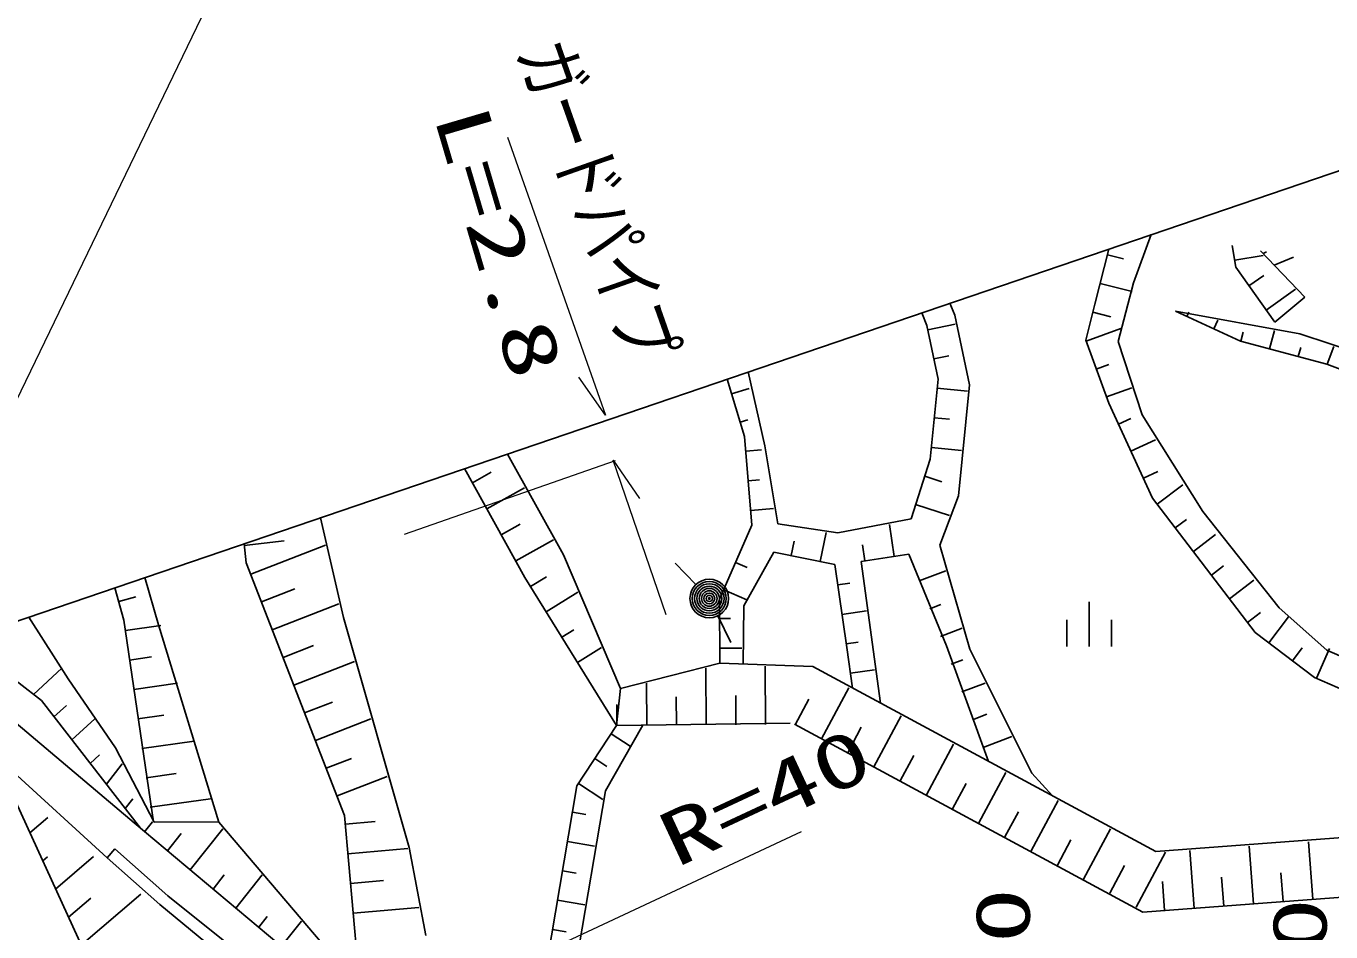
# Model space of a CAD drawing. Units: millimetres, scale not verified. Extents: x 40000 to 680000, y 20000 to 380000.
# Drawn here: x 136695 to 180561, y 301465 to 331917 of the extents above; entities that cross this region are included whole.
import ezdxf
from ezdxf.enums import TextEntityAlignment as Align

# ---------------------------------------------------------------- set-up
doc = ezdxf.new("R2010")
doc.units = ezdxf.units.MM
doc.header["$LTSCALE"] = 1000
for name, color, linetype, lineweight in [('M-BGD', 7, 'Continuous', 25), ('M-BMK-OTRS', 5, 'Continuous', 25), ('M-STR-HTXT', 7, 'Continuous', 13)]:
    doc.layers.add(name, color=color, linetype=linetype, lineweight=lineweight)
doc.styles.add('ＭＳ ゴシック', font='')
doc.styles.get('ＭＳ ゴシック').set_extended_font_data('MS Gothic')

msp = doc.modelspace()

# ---------------------------------------------------------------- linework, layer by layer
at = {"layer": 'M-BGD'}
for p, q in [((173926, 323286), (174515, 324905)), ((173100, 324422), (172625, 322568)), ((173052, 324232), (173587, 324095)), ((177243, 324544), (177365, 323816)), ((177326, 324045), (178287, 324206)), ((179690, 322809), (178195, 324361)), ((178391, 324324), (178282, 324272)), ((177365, 323816), (178671, 321964)), ((178654, 323885), (179303, 324149)), ((177807, 323189), (178301, 323537)), ((172804, 323263), (173875, 322990)), ((173405, 321318), (173926, 323286)), ((178383, 322372), (179371, 323069)), ((167745, 322597), (167915, 322202)), ((172625, 322568), (172319, 321363)), ((178671, 321964), (179690, 322809)), ((166978, 321849), (166806, 322277)), ((167915, 322202), (168411, 319852)), ((172557, 322295), (173159, 322141)), ((179520, 321574), (175338, 322332)), ((175338, 322332), (177525, 321326)), ((175717, 322157), (175783, 322300)), ((176625, 321740), (176757, 322025)), ((167354, 320042), (166978, 321849)), ((167007, 321705), (167928, 321897)), ((172331, 321327), (173499, 321754)), ((177534, 321323), (177616, 321629)), ((178500, 321066), (178663, 321678)), ((182248, 320664), (179520, 321574)), ((172319, 321363), (173092, 319244)), ((174220, 318844), (173405, 321318)), ((177525, 321326), (180421, 320555)), ((179466, 320809), (179548, 321115)), ((180432, 320551), (180656, 321142)), ((167212, 320727), (167711, 320831)), ((160973, 320290), (161533, 317811)), ((172674, 320388), (173099, 320543)), ((180421, 320555), (183833, 319261)), ((160260, 320046), (160848, 318125)), ((167089, 317357), (167354, 320042)), ((168411, 319852), (168045, 316123)), ((160410, 319557), (161001, 319738)), ((167325, 319743), (168340, 319643)), ((173017, 319449), (173866, 319759)), ((173092, 319244), (174566, 316046)), ((160703, 318601), (160956, 318679)), ((167227, 318748), (167735, 318698)), ((173419, 318534), (173834, 318726)), ((176261, 315598), (174220, 318844)), ((160848, 318125), (161096, 315134)), ((160890, 317625), (161419, 317669)), ((161533, 317811), (161971, 315184)), ((167128, 317754), (168145, 317653)), ((173837, 317627), (174668, 318010)), ((154761, 314141), (152878, 317531)), ((166446, 315357), (167089, 317357)), ((153467, 313382), (151436, 317039)), ((151700, 316563), (152334, 316915)), ((166905, 316785), (167476, 316601)), ((174256, 316719), (174748, 316946)), ((152185, 315689), (153453, 316393)), ((160973, 316629), (161354, 316660)), ((174723, 315840), (175585, 316499)), ((168045, 316123), (167415, 314465)), ((174566, 316046), (178016, 311530)), ((161055, 315632), (161818, 315696)), ((166599, 315833), (167742, 315465)), ((178821, 312361), (176261, 315598)), ((147370, 312038), (146594, 315389)), ((152671, 314815), (153304, 315167)), ((161096, 315134), (160008, 312649)), ((161971, 315184), (163985, 314884)), ((163985, 314884), (166446, 315357)), ((165881, 314088), (165716, 315166)), ((175330, 315046), (175702, 315330)), ((144030, 314456), (145368, 314614)), ((153156, 313941), (154423, 314645)), ((162413, 314117), (162514, 314606)), ((163392, 313915), (163594, 314892)), ((175937, 314251), (176681, 314820)), ((144099, 313870), (144024, 314513)), ((144248, 313489), (146757, 314465)), ((156674, 309653), (154761, 314141)), ((160828, 312426), (161836, 314236)), ((161836, 314236), (163882, 313814)), ((166375, 314163), (164768, 313918)), ((164892, 313937), (164810, 314476)), ((167641, 311077), (166375, 314163)), ((167415, 314465), (168424, 310971)), ((147403, 305381), (144099, 313870)), ((159214, 313143), (158521, 313863)), ((160549, 313886), (160938, 313715)), ((163882, 313814), (164286, 311022)), ((164768, 313918), (165422, 309155)), ((176544, 313457), (176955, 313771)), ((140687, 313376), (141141, 311786)), ((156547, 308399), (153467, 313382)), ((153656, 313076), (154187, 313404)), ((166720, 313264), (167612, 313606)), ((177151, 312663), (177972, 313290)), ((139676, 313031), (139984, 311948)), ((144610, 312557), (145730, 312993)), ((154182, 312225), (155244, 312882)), ((160148, 312970), (160925, 312630)), ((163980, 313128), (164392, 313187)), ((139808, 312567), (140388, 312732)), ((144973, 311625), (147213, 312497)), ((160008, 312649), (160018, 310500)), ((160799, 310471), (160828, 312426)), ((167078, 312330), (167444, 312471)), ((172434, 312556), (172434, 311056)), ((180429, 310934), (178821, 312361)), ((138113, 309978), (136787, 312047)), ((139984, 311948), (140979, 305162)), ((149569, 304303), (147370, 312038)), ((159949, 312090), (160388, 311192)), ((160011, 312000), (160381, 312001)), ((164123, 312138), (164946, 312257)), ((171684, 311956), (171684, 311056)), ((173184, 311956), (173184, 311056)), ((177758, 311868), (178192, 312200)), ((178474, 311184), (179133, 312057)), ((140033, 311595), (141228, 311764)), ((141141, 311786), (143178, 305158)), ((154707, 311375), (155109, 311623)), ((167437, 311397), (168168, 311678)), ((178016, 311530), (180011, 310023)), ((145335, 310694), (146356, 311091)), ((155233, 310525), (156037, 311022)), ((164265, 311149), (164670, 311207)), ((164286, 311022), (164478, 309664)), ((169050, 307197), (167641, 311077)), ((179272, 310582), (179600, 311015)), ((140173, 310605), (140909, 310709)), ((160016, 311000), (160757, 311004)), ((167795, 310464), (168187, 310614)), ((168424, 310971), (170503, 306796)), ((180078, 309994), (180518, 310988)), ((183920, 309407), (180429, 310934)), ((137210, 309239), (135690, 310419)), ((136942, 309447), (137894, 310330)), ((145698, 309762), (147739, 310556)), ((160018, 310500), (156674, 309653)), ((159557, 308421), (159543, 310330)), ((163144, 310385), (160018, 310500)), ((161557, 308436), (161542, 310394)), ((174673, 304163), (163144, 310385)), ((164407, 310159), (165218, 310276)), ((140328, 305129), (134873, 309739)), ((139700, 307656), (138113, 309978)), ((140312, 309616), (141784, 309823)), ((157558, 308406), (157547, 309824)), ((168154, 309531), (168936, 309831)), ((180011, 310023), (183921, 308295)), ((156547, 308399), (156674, 309653)), ((158558, 308414), (158551, 309368)), ((160557, 308429), (160550, 309408)), ((162553, 308431), (163013, 309289)), ((163435, 307960), (164353, 309675)), ((140542, 304950), (137210, 309239)), ((137631, 308697), (138055, 309074)), ((146060, 308830), (146993, 309193)), ((156558, 308399), (156553, 309108)), ((138235, 307919), (139003, 308632)), ((140451, 308626), (141326, 308749)), ((146423, 307899), (148288, 308624)), ((155211, 306376), (156547, 308399)), ((156176, 306212), (157426, 308412)), ((162387, 308485), (156547, 308399)), ((174233, 302128), (162530, 308444)), ((165197, 307016), (166113, 308726)), ((168512, 308597), (168993, 308782)), ((156367, 308126), (157005, 307704)), ((164316, 307488), (164774, 308343)), ((168870, 307664), (169831, 308033)), ((140995, 305151), (139700, 307656)), ((140590, 307636), (142340, 307882)), ((166960, 306072), (167872, 307776)), ((138849, 307130), (139158, 307420)), ((139393, 306429), (139930, 307111)), ((146785, 306967), (147630, 307296)), ((155816, 307292), (156224, 307022)), ((166079, 306544), (166535, 307396)), ((143302, 290643), (135806, 307011)), ((139416, 303954), (136142, 306960)), ((140730, 306646), (141743, 306788)), ((147148, 306035), (148838, 306693)), ((168723, 305129), (169632, 306826)), ((170503, 306796), (171199, 306037)), ((153806, 298095), (155211, 306376)), ((154660, 297276), (156176, 306212)), ((155265, 306458), (156080, 305919)), ((167842, 305600), (168296, 306449)), ((140025, 305615), (140285, 305943)), ((140869, 305656), (142896, 305941)), ((170486, 304185), (171391, 305877)), ((136820, 304797), (137422, 305313)), ((147910, 299607), (147403, 305381)), ((155060, 305487), (155518, 305409)), ((169604, 304657), (170057, 305503)), ((191402, 305417), (174673, 304163)), ((140328, 305129), (148028, 298680)), ((140681, 304834), (140939, 305161)), ((143170, 305162), (140995, 305151)), ((142214, 303550), (143306, 304933)), ((143178, 305158), (147910, 299607)), ((147429, 305084), (148433, 305173)), ((172248, 303241), (173151, 304927)), ((141448, 304192), (141906, 304773)), ((154893, 304501), (155809, 304346)), ((171367, 303713), (171818, 304556)), ((179952, 302561), (179806, 304498)), ((137253, 303852), (137419, 303994)), ((137686, 302906), (138958, 303997)), ((139681, 304254), (139416, 303954)), ((141455, 302681), (139681, 304254)), ((147516, 304089), (149525, 304265)), ((150129, 301344), (149569, 304303)), ((174011, 302298), (175000, 304145)), ((175965, 302259), (175818, 304199)), ((177959, 302410), (177812, 304348)), ((141189, 302382), (139416, 303954)), ((173130, 302770), (173624, 303693)), ((142981, 302907), (143353, 303378)), ((143748, 302265), (144628, 303381)), ((147604, 303093), (148708, 303190)), ((154726, 303516), (155184, 303438)), ((174233, 302128), (191710, 303435)), ((174968, 302184), (174895, 303154)), ((176962, 302334), (176888, 303304)), ((178955, 302485), (178882, 303454)), ((138552, 301015), (140552, 302730)), ((141455, 302681), (147204, 298090)), ((138119, 301961), (138866, 302602)), ((141189, 302382), (146902, 297692)), ((147691, 302097), (149899, 302291)), ((154558, 302530), (155475, 302375)), ((144514, 301623), (144799, 301983)), ((145281, 300981), (145951, 301830)), ((154391, 301544), (154849, 301467))]:
    msp.add_line(p, q, dxfattribs=at)
for radius in [650, 572, 494, 416, 338, 260, 182, 104, 26]:
    msp.add_circle((159664, 312674), radius, dxfattribs=at)
at = {"layer": 'M-BMK-OTRS'}
msp.add_line((74817, 290927), (190402, 330319), dxfattribs=at)
at = {"layer": 'M-STR-HTXT'}
for p, q in [((132224, 310756), (148077, 343571)), ((152879, 328188), (156172, 318837)), ((156172, 318837), (155278, 320112)), ((149416, 314831), (156505, 317310)), ((158213, 312120), (156435, 317322)), ((156435, 317322), (157318, 316039)), ((135589, 292152), (162768, 304837))]:
    msp.add_line(p, q, dxfattribs=at)

# ---------------------------------------------------------------- texts
at = {"layer": 'M-STR-HTXT', "style": 'ＭＳ ゴシック'}
for s, rotation, width, p in [('ガードパイプ', 289.398, 0.75, (152661, 330875)), ('L=2.8', 286.477, 1.5, (149859, 328738)), ('R=40', 25, 1.5, (158774, 303106)), ('R=40', 90, 1.5, (170988, 295465)), ('R=60', 90, 1.5, (180968, 295128))]:
    msp.add_text(s, height=1833, rotation=rotation, dxfattribs=dict(at, width=width)).set_placement(p, align=Align.BOTTOM_LEFT)

doc.saveas('drawing.dxf')
